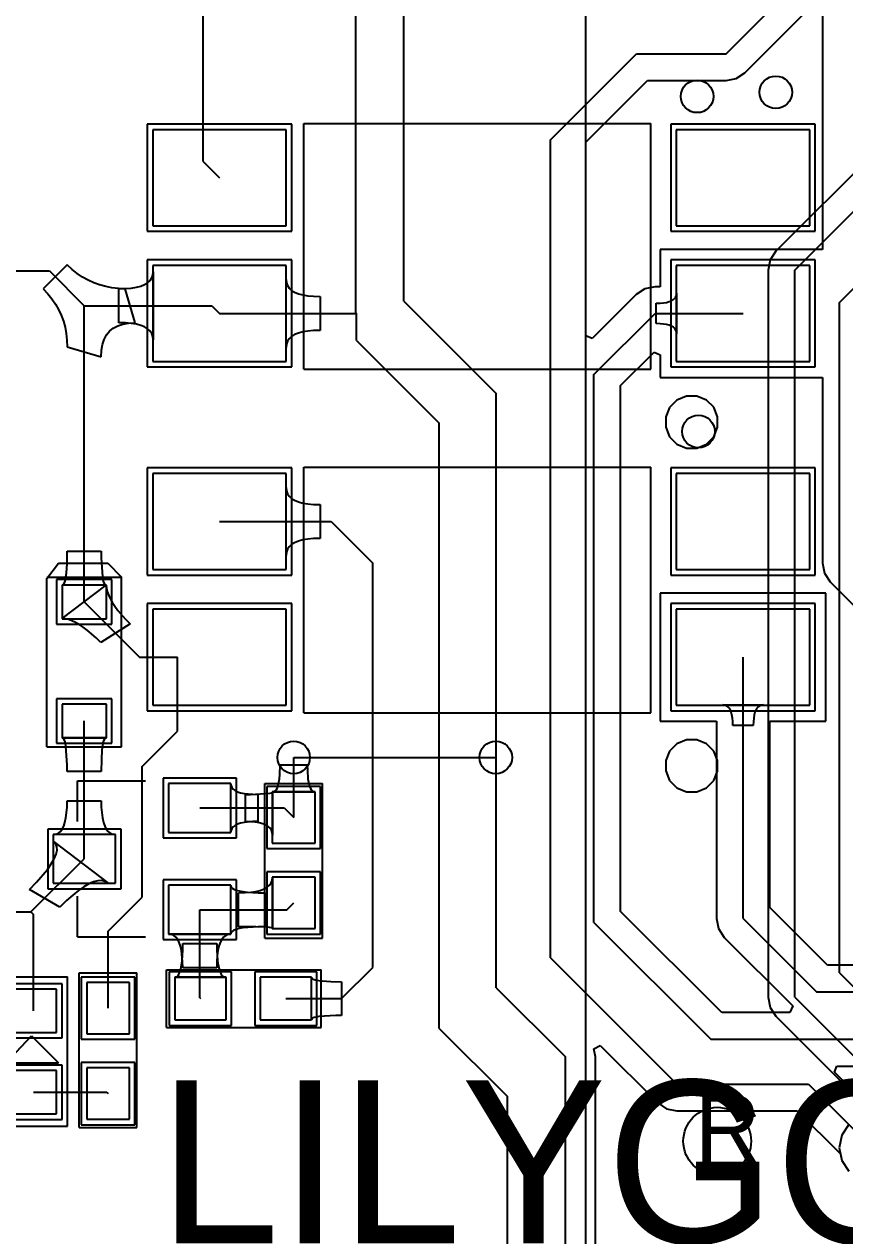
# Model space of a CAD drawing. Header units: millimetres. Extents: x 36 to 139, y 37 to 145.
# Drawn here: x 93.04 to 108.4, y 86.07 to 108.76 of the extents above; entities that cross this region are included whole.
import ezdxf

# ---------------------------------------------------------------- set-up
doc = ezdxf.new("R2010")
doc.units = ezdxf.units.MM
for name, color, linetype in [('BottomLayer', 5, 'Continuous'), ('MultiLayer', 9, 'Continuous'), ('TopLayer', 1, 'Continuous'), ('TopOverlay', 2, 'Continuous'), ('TopPaste', 8, 'Continuous'), ('TopSolder', 216, 'Continuous')]:
    doc.layers.add(name, color=color, linetype=linetype)

# ---------------------------------------------------------------- blocks, each defined once
blk = doc.blocks.new('R0603_36')
at = {"layer": 'TopLayer'}
for p, q in [((-1.28, 0.4), (-1.28, -0.4)), ((-0.32, 0.4), (-1.28, 0.4)), ((-0.32, -0.4), (-0.32, 0.4)), ((0.32, 0.4), (0.32, -0.4)), ((1.28, 0.4), (0.32, 0.4)), ((1.28, -0.4), (1.28, 0.4)), ((-1.28, -0.4), (-0.32, -0.4)), ((0.32, -0.4), (1.28, -0.4))]:
    blk.add_line(p, q, dxfattribs=at)
at = {"layer": 'TopOverlay'}
for p, q in [((-1.435, 0.54), (1.46, 0.54)), ((-1.435, -0.54), (-1.435, 0.54)), ((1.46, -0.54), (1.46, 0.54)), ((-1.435, -0.54), (1.46, -0.54))]:
    blk.add_line(p, q, dxfattribs=at)
at = {"layer": 'TopPaste'}
for p, q in [((-1.28, 0.4), (-1.28, -0.4)), ((-0.32, 0.4), (-1.28, 0.4)), ((-0.32, -0.4), (-0.32, 0.4)), ((0.32, 0.4), (0.32, -0.4)), ((1.28, 0.4), (0.32, 0.4)), ((1.28, -0.4), (1.28, 0.4)), ((-1.28, -0.4), (-0.32, -0.4)), ((0.32, -0.4), (1.28, -0.4))]:
    blk.add_line(p, q, dxfattribs=at)
at = {"layer": 'TopSolder'}
for p, q in [((-1.382, 0.502), (-1.382, -0.502)), ((-0.218, 0.502), (-1.382, 0.502)), ((-0.218, -0.502), (-0.218, 0.502)), ((0.218, 0.502), (0.218, -0.502)), ((1.382, 0.502), (0.218, 0.502)), ((1.382, -0.502), (1.382, 0.502)), ((-1.382, -0.502), (-0.218, -0.502)), ((0.218, -0.502), (1.382, -0.502))]:
    blk.add_line(p, q, dxfattribs=at)
blk = doc.blocks.new('SOP_4_L6_5_W4_6_P2_54_LS10_2_BL_41')
at = {"layer": 'TopLayer'}
for p, q in [((-2.17, 6.15), (-2.17, 3.65)), ((-0.37, 6.15), (-2.17, 6.15)), ((-0.37, 3.65), (-0.37, 6.15)), ((0.37, 6.15), (0.37, 3.65)), ((2.17, 6.15), (0.37, 6.15)), ((2.17, 3.65), (2.17, 6.15)), ((-2.17, 3.65), (-0.37, 3.65)), ((0.37, 3.65), (2.17, 3.65)), ((-2.17, -3.65), (-2.17, -6.15)), ((-0.37, -3.65), (-2.17, -3.65)), ((-0.37, -6.15), (-0.37, -3.65)), ((0.37, -3.65), (0.37, -6.15)), ((2.17, -3.65), (0.37, -3.65)), ((2.17, -6.15), (2.17, -3.65)), ((-2.17, -6.15), (-0.37, -6.15)), ((0.37, -6.15), (2.17, -6.15))]:
    blk.add_line(p, q, dxfattribs=at)
at = {"layer": 'TopOverlay'}
for p, q in [((-2.314, 3.325), (2.286, 3.325)), ((-2.314, 3.325), (-2.314, -3.175)), ((2.286, 3.325), (2.286, -3.175)), ((-2.314, -3.175), (2.286, -3.175)), ((-3.578, -3.525), (-3.715, -3.661)), ((-3.4, -3.451), (-3.578, -3.525)), ((-3.207, -3.451), (-3.4, -3.451)), ((-3.028, -3.525), (-3.207, -3.451)), ((-2.891, -3.661), (-3.028, -3.525)), ((-3.789, -3.84), (-3.79, -4.033)), ((-3.715, -3.661), (-3.789, -3.84)), ((-2.817, -3.84), (-2.891, -3.661)), ((-2.817, -4.033), (-2.817, -3.84)), ((-3.79, -4.033), (-3.716, -4.212)), ((-2.891, -4.212), (-2.817, -4.033)), ((-3.716, -4.212), (-3.58, -4.349)), ((-3.027, -4.349), (-2.891, -4.212)), ((-3.58, -4.349), (-3.401, -4.423)), ((-3.401, -4.423), (-3.305, -4.423)), ((-3.305, -4.423), (-3.305, -4.423)), ((-3.305, -4.423), (-3.302, -4.423)), ((-3.302, -4.423), (-3.302, -4.423)), ((-3.302, -4.423), (-3.205, -4.423)), ((-3.205, -4.423), (-3.027, -4.349))]:
    blk.add_line(p, q, dxfattribs=at)
at = {"layer": 'TopPaste'}
for p, q in [((-2.17, 6.15), (-2.17, 3.65)), ((-0.37, 6.15), (-2.17, 6.15)), ((-0.37, 3.65), (-0.37, 6.15)), ((0.37, 6.15), (0.37, 3.65)), ((2.17, 6.15), (0.37, 6.15)), ((2.17, 3.65), (2.17, 6.15)), ((-2.17, 3.65), (-0.37, 3.65)), ((0.37, 3.65), (2.17, 3.65)), ((-2.17, -3.65), (-2.17, -6.15)), ((-0.37, -3.65), (-2.17, -3.65)), ((-0.37, -6.15), (-0.37, -3.65)), ((0.37, -3.65), (0.37, -6.15)), ((2.17, -3.65), (0.37, -3.65)), ((2.17, -6.15), (2.17, -3.65)), ((-2.17, -6.15), (-0.37, -6.15)), ((0.37, -6.15), (2.17, -6.15))]:
    blk.add_line(p, q, dxfattribs=at)
at = {"layer": 'TopSolder'}
for p, q in [((-2.272, 6.252), (-2.272, 3.548)), ((-0.268, 6.252), (-2.272, 6.252)), ((-0.268, 3.548), (-0.268, 6.252)), ((0.268, 6.252), (0.268, 3.548)), ((2.272, 6.252), (0.268, 6.252)), ((2.272, 3.548), (2.272, 6.252)), ((-2.272, 3.548), (-0.268, 3.548)), ((0.268, 3.548), (2.272, 3.548)), ((-2.272, -3.548), (-2.272, -6.251)), ((-0.268, -3.548), (-2.272, -3.548)), ((-0.268, -6.251), (-0.268, -3.548)), ((0.268, -3.548), (0.268, -6.251)), ((2.272, -3.548), (0.268, -3.548)), ((2.272, -6.251), (2.272, -3.548)), ((-2.272, -6.251), (-0.268, -6.251)), ((0.268, -6.251), (2.272, -6.251))]:
    blk.add_line(p, q, dxfattribs=at)
blk = doc.blocks.new('SOP_4_L6_5_W4_6_P2_54_LS10_2_BL_42')
at = {"layer": 'TopLayer'}
for p, q in [((-2.17, 6.15), (-2.17, 3.65)), ((-0.37, 6.15), (-2.17, 6.15)), ((-0.37, 3.65), (-0.37, 6.15)), ((0.37, 6.15), (0.37, 3.65)), ((2.17, 6.15), (0.37, 6.15)), ((2.17, 3.65), (2.17, 6.15)), ((-2.17, 3.65), (-0.37, 3.65)), ((0.37, 3.65), (2.17, 3.65)), ((-2.17, -3.65), (-2.17, -6.15)), ((-0.37, -3.65), (-2.17, -3.65)), ((-0.37, -6.15), (-0.37, -3.65)), ((0.37, -3.65), (0.37, -6.15)), ((2.17, -3.65), (0.37, -3.65)), ((2.17, -6.15), (2.17, -3.65)), ((-2.17, -6.15), (-0.37, -6.15)), ((0.37, -6.15), (2.17, -6.15))]:
    blk.add_line(p, q, dxfattribs=at)
at = {"layer": 'TopOverlay'}
for p, q in [((-2.314, 3.325), (2.286, 3.325)), ((-2.314, 3.325), (-2.314, -3.175)), ((2.286, 3.325), (2.286, -3.175)), ((-2.314, -3.175), (2.286, -3.175)), ((-3.578, -3.525), (-3.715, -3.661)), ((-3.4, -3.451), (-3.578, -3.525)), ((-3.207, -3.451), (-3.4, -3.451)), ((-3.028, -3.525), (-3.207, -3.451)), ((-2.891, -3.661), (-3.028, -3.525)), ((-3.789, -3.84), (-3.79, -4.033)), ((-3.715, -3.661), (-3.789, -3.84)), ((-2.817, -3.84), (-2.891, -3.661)), ((-2.817, -4.033), (-2.817, -3.84)), ((-3.79, -4.033), (-3.716, -4.212)), ((-2.891, -4.212), (-2.817, -4.033)), ((-3.716, -4.212), (-3.58, -4.349)), ((-3.027, -4.349), (-2.891, -4.212)), ((-3.58, -4.349), (-3.401, -4.423)), ((-3.401, -4.423), (-3.305, -4.423)), ((-3.305, -4.423), (-3.305, -4.423)), ((-3.305, -4.423), (-3.302, -4.423)), ((-3.302, -4.423), (-3.302, -4.423)), ((-3.302, -4.423), (-3.205, -4.423)), ((-3.205, -4.423), (-3.027, -4.349))]:
    blk.add_line(p, q, dxfattribs=at)
at = {"layer": 'TopPaste'}
for p, q in [((-2.17, 6.15), (-2.17, 3.65)), ((-0.37, 6.15), (-2.17, 6.15)), ((-0.37, 3.65), (-0.37, 6.15)), ((0.37, 6.15), (0.37, 3.65)), ((2.17, 6.15), (0.37, 6.15)), ((2.17, 3.65), (2.17, 6.15)), ((-2.17, 3.65), (-0.37, 3.65)), ((0.37, 3.65), (2.17, 3.65)), ((-2.17, -3.65), (-2.17, -6.15)), ((-0.37, -3.65), (-2.17, -3.65)), ((-0.37, -6.15), (-0.37, -3.65)), ((0.37, -3.65), (0.37, -6.15)), ((2.17, -3.65), (0.37, -3.65)), ((2.17, -6.15), (2.17, -3.65)), ((-2.17, -6.15), (-0.37, -6.15)), ((0.37, -6.15), (2.17, -6.15))]:
    blk.add_line(p, q, dxfattribs=at)
at = {"layer": 'TopSolder'}
for p, q in [((-2.272, 6.252), (-2.272, 3.548)), ((-0.268, 6.252), (-2.272, 6.252)), ((-0.268, 3.548), (-0.268, 6.252)), ((0.268, 6.252), (0.268, 3.548)), ((2.272, 6.252), (0.268, 6.252)), ((2.272, 3.548), (2.272, 6.252)), ((-2.272, 3.548), (-0.268, 3.548)), ((0.268, 3.548), (2.272, 3.548)), ((-2.272, -3.548), (-2.272, -6.251)), ((-0.268, -3.548), (-2.272, -3.548)), ((-0.268, -6.251), (-0.268, -3.548)), ((0.268, -3.548), (0.268, -6.251)), ((2.272, -3.548), (0.268, -3.548)), ((2.272, -6.251), (2.272, -3.548)), ((-2.272, -6.251), (-0.268, -6.251)), ((0.268, -6.251), (2.272, -6.251))]:
    blk.add_line(p, q, dxfattribs=at)
blk = doc.blocks.new('SOD323_50')
at = {"layer": 'TopLayer'}
for p, q in [((-0.812, 0.406), (-1.442, 0.406)), ((-1.442, 0.406), (-1.442, -0.424)), ((-0.812, -0.424), (-0.812, 0.406)), ((1.418, 0.406), (0.788, 0.406)), ((0.788, 0.406), (0.788, -0.424)), ((1.418, -0.424), (1.418, 0.406)), ((-1.442, -0.424), (-0.812, -0.424)), ((0.788, -0.424), (1.418, -0.424))]:
    blk.add_line(p, q, dxfattribs=at)
at = {"layer": 'TopOverlay'}
for p, q in [((-1.612, 0.691), (1.538, 0.691)), ((-1.612, 0.691), (-1.612, -0.709)), ((1.538, 0.691), (1.828, 0.471)), ((1.568, 0.693), (1.568, -0.699)), ((1.828, 0.471), (1.828, -0.449)), ((1.828, -0.449), (1.568, -0.709)), ((-1.612, -0.709), (1.568, -0.709))]:
    blk.add_line(p, q, dxfattribs=at)
at = {"layer": 'TopPaste'}
for p, q in [((-0.812, 0.406), (-1.442, 0.406)), ((-1.442, 0.406), (-1.442, -0.424)), ((-0.812, -0.424), (-0.812, 0.406)), ((1.418, 0.406), (0.788, 0.406)), ((0.788, 0.406), (0.788, -0.424)), ((1.418, -0.424), (1.418, 0.406)), ((-1.442, -0.424), (-0.812, -0.424)), ((0.788, -0.424), (1.418, -0.424))]:
    blk.add_line(p, q, dxfattribs=at)
at = {"layer": 'TopSolder'}
for p, q in [((-0.71, 0.508), (-1.544, 0.508)), ((-1.544, 0.508), (-1.544, -0.525)), ((-0.71, -0.525), (-0.71, 0.508)), ((1.52, 0.508), (0.686, 0.508)), ((0.686, 0.508), (0.686, -0.525)), ((1.52, -0.525), (1.52, 0.508)), ((-1.544, -0.525), (-0.71, -0.525)), ((0.686, -0.525), (1.52, -0.525))]:
    blk.add_line(p, q, dxfattribs=at)
blk = doc.blocks.new('SOT_23_51')
at = {"layer": 'TopLayer'}
for p, q in [((0.457, 1.664), (-0.457, 1.664)), ((-0.457, 1.664), (-0.457, 0.495)), ((0.457, 0.495), (0.457, 1.664)), ((-0.457, 0.495), (0.457, 0.495)), ((-0.495, -0.495), (-1.41, -0.495)), ((-1.41, -0.495), (-1.41, -1.664)), ((-0.495, -1.664), (-0.495, -0.495)), ((1.41, -0.495), (0.495, -0.495)), ((0.495, -0.495), (0.495, -1.664)), ((1.41, -1.664), (1.41, -0.495)), ((-1.41, -1.664), (-0.495, -1.664)), ((0.495, -1.664), (1.41, -1.664))]:
    blk.add_line(p, q, dxfattribs=at)
at = {"layer": 'TopOverlay'}
for p, q in [((-1.46, 1.206), (-0.699, 1.206)), ((-1.46, 1.206), (-1.46, -0.064)), ((0.699, 1.206), (1.46, 1.206)), ((1.46, 1.206), (1.46, -0.064))]:
    blk.add_line(p, q, dxfattribs=at)
at = {"layer": 'TopPaste'}
for p, q in [((0.457, 1.664), (-0.457, 1.664)), ((-0.457, 1.664), (-0.457, 0.495)), ((0.457, 0.495), (0.457, 1.664)), ((-0.457, 0.495), (0.457, 0.495)), ((-0.495, -0.495), (-1.41, -0.495)), ((-1.41, -0.495), (-1.41, -1.664)), ((-0.495, -1.664), (-0.495, -0.495)), ((1.41, -0.495), (0.495, -0.495)), ((0.495, -0.495), (0.495, -1.664)), ((1.41, -1.664), (1.41, -0.495)), ((-1.41, -1.664), (-0.495, -1.664)), ((0.495, -1.664), (1.41, -1.664))]:
    blk.add_line(p, q, dxfattribs=at)
at = {"layer": 'TopSolder'}
for p, q in [((0.559, 1.765), (-0.559, 1.765)), ((-0.559, 1.765), (-0.559, 0.394)), ((0.559, 0.394), (0.559, 1.765)), ((-0.559, 0.394), (0.559, 0.394)), ((-0.394, -0.394), (-1.511, -0.394)), ((-1.511, -0.394), (-1.511, -1.765)), ((-0.394, -1.765), (-0.394, -0.394)), ((1.511, -0.394), (0.394, -0.394)), ((0.394, -0.394), (0.394, -1.765)), ((1.511, -1.765), (1.511, -0.394)), ((-1.511, -1.765), (-0.394, -1.765)), ((0.394, -1.765), (1.511, -1.765))]:
    blk.add_line(p, q, dxfattribs=at)
blk = doc.blocks.new('R0603_55')
at = {"layer": 'TopLayer'}
for p, q in [((-1.28, 0.4), (-1.28, -0.4)), ((-0.32, 0.4), (-1.28, 0.4)), ((-0.32, -0.4), (-0.32, 0.4)), ((0.32, 0.4), (0.32, -0.4)), ((1.28, 0.4), (0.32, 0.4)), ((1.28, -0.4), (1.28, 0.4)), ((-1.28, -0.4), (-0.32, -0.4)), ((0.32, -0.4), (1.28, -0.4))]:
    blk.add_line(p, q, dxfattribs=at)
at = {"layer": 'TopOverlay'}
for p, q in [((1.46, 0.54), (-1.435, 0.54)), ((-1.435, -0.54), (-1.435, 0.54)), ((1.46, -0.54), (1.46, 0.54)), ((1.46, -0.54), (-1.435, -0.54))]:
    blk.add_line(p, q, dxfattribs=at)
at = {"layer": 'TopPaste'}
for p, q in [((-1.28, 0.4), (-1.28, -0.4)), ((-0.32, 0.4), (-1.28, 0.4)), ((-0.32, -0.4), (-0.32, 0.4)), ((0.32, 0.4), (0.32, -0.4)), ((1.28, 0.4), (0.32, 0.4)), ((1.28, -0.4), (1.28, 0.4)), ((-1.28, -0.4), (-0.32, -0.4)), ((0.32, -0.4), (1.28, -0.4))]:
    blk.add_line(p, q, dxfattribs=at)
at = {"layer": 'TopSolder'}
for p, q in [((-1.382, 0.502), (-1.382, -0.502)), ((-0.218, 0.502), (-1.382, 0.502)), ((-0.218, -0.502), (-0.218, 0.502)), ((0.218, 0.502), (0.218, -0.502)), ((1.382, 0.502), (0.218, 0.502)), ((1.382, -0.502), (1.382, 0.502)), ((-1.382, -0.502), (-0.218, -0.502)), ((0.218, -0.502), (1.382, -0.502))]:
    blk.add_line(p, q, dxfattribs=at)
blk = doc.blocks.new('LED0603_69')
at = {"layer": 'TopLayer'}
for p, q in [((-0.3556, 0.4318), (-1.1684, 0.4318)), ((-1.1684, 0.4318), (-1.1684, -0.4318)), ((-0.3556, -0.4318), (-0.3556, 0.4318)), ((1.1684, 0.4318), (0.3556, 0.4318)), ((0.3556, 0.4318), (0.3556, -0.4318)), ((1.1684, -0.4318), (1.1684, 0.4318)), ((-1.1684, -0.4318), (-0.3556, -0.4318)), ((0.3556, -0.4318), (1.1684, -0.4318))]:
    blk.add_line(p, q, dxfattribs=at)
at = {"layer": 'TopOverlay'}
for p, q in [((-1.397, 0.6604), (1.397, 0.6604)), ((-1.397, 0.6604), (-1.397, -0.635)), ((-0.21209, 0.51308), (-0.21209, -0.46482)), ((-0.209804, 0.513334), (0.291465, 0.038735)), ((1.397, 0.6604), (1.397, -0.635)), ((0.291465, 0.038735), (-0.21209, -0.46482)), ((-1.397, -0.635), (1.397, -0.635))]:
    blk.add_line(p, q, dxfattribs=at)
at = {"layer": 'TopPaste'}
for p, q in [((-0.3556, 0.4318), (-1.1684, 0.4318)), ((-1.1684, 0.4318), (-1.1684, -0.4318)), ((-0.3556, -0.4318), (-0.3556, 0.4318)), ((1.1684, 0.4318), (0.3556, 0.4318)), ((0.3556, 0.4318), (0.3556, -0.4318)), ((1.1684, -0.4318), (1.1684, 0.4318)), ((-1.1684, -0.4318), (-0.3556, -0.4318)), ((0.3556, -0.4318), (1.1684, -0.4318))]:
    blk.add_line(p, q, dxfattribs=at)
at = {"layer": 'TopSolder'}
for p, q in [((-0.254, 0.5334), (-1.27, 0.5334)), ((-1.27, 0.5334), (-1.27, -0.5334)), ((-0.254, -0.5334), (-0.254, 0.5334)), ((1.27, 0.5334), (0.254, 0.5334)), ((0.254, 0.5334), (0.254, -0.5334)), ((1.27, -0.5334), (1.27, 0.5334)), ((-1.27, -0.5334), (-0.254, -0.5334)), ((0.254, -0.5334), (1.27, -0.5334))]:
    blk.add_line(p, q, dxfattribs=at)
blk = doc.blocks.new('R0603_74')
at = {"layer": 'TopLayer'}
for p, q in [((-1.28, 0.4), (-1.28, -0.4)), ((-0.32, 0.4), (-1.28, 0.4)), ((-0.32, -0.4), (-0.32, 0.4)), ((0.32, 0.4), (0.32, -0.4)), ((1.28, 0.4), (0.32, 0.4)), ((1.28, -0.4), (1.28, 0.4)), ((-1.28, -0.4), (-0.32, -0.4)), ((0.32, -0.4), (1.28, -0.4))]:
    blk.add_line(p, q, dxfattribs=at)
at = {"layer": 'TopOverlay'}
for p, q in [((-1.435, 0.54), (1.46, 0.54)), ((-1.435, 0.54), (-1.435, -0.54)), ((1.46, 0.54), (1.46, -0.54)), ((-1.435, -0.54), (1.46, -0.54))]:
    blk.add_line(p, q, dxfattribs=at)
at = {"layer": 'TopPaste'}
for p, q in [((-1.28, 0.4), (-1.28, -0.4)), ((-0.32, 0.4), (-1.28, 0.4)), ((-0.32, -0.4), (-0.32, 0.4)), ((0.32, 0.4), (0.32, -0.4)), ((1.28, 0.4), (0.32, 0.4)), ((1.28, -0.4), (1.28, 0.4)), ((-1.28, -0.4), (-0.32, -0.4)), ((0.32, -0.4), (1.28, -0.4))]:
    blk.add_line(p, q, dxfattribs=at)
at = {"layer": 'TopSolder'}
for p, q in [((-1.382, 0.502), (-1.382, -0.502)), ((-0.218, 0.502), (-1.382, 0.502)), ((-0.218, -0.502), (-0.218, 0.502)), ((0.218, 0.502), (0.218, -0.502)), ((1.382, 0.502), (0.218, 0.502)), ((1.382, -0.502), (1.382, 0.502)), ((-1.382, -0.502), (-0.218, -0.502)), ((0.218, -0.502), (1.382, -0.502))]:
    blk.add_line(p, q, dxfattribs=at)

msp = doc.modelspace()

# ---------------------------------------------------------------- linework, layer by layer
at = {"layer": 'BottomLayer'}
for p, q in [((103.556, 72.805), (103.556, 109.016)), ((111.102, 108.495), (107.114, 104.507)), ((107.467, 104.154), (111.455, 108.142)), ((108.306, 103.544), (112.039, 107.278)), ((107.005, 104.345), (106.967, 104.154)), ((107.114, 104.507), (107.005, 104.345)), ((106.967, 104.154), (106.967, 90.539)), ((107.467, 90.539), (107.467, 104.154)), ((108.306, 90.997), (108.306, 103.544)), ((98.088, 95.029), (101.871, 95.029)), ((108.306, 90.997), (110.49, 88.812)), ((106.967, 90.539), (107.005, 90.348)), ((107.467, 90.539), (109.982, 88.025)), ((107.005, 90.348), (107.114, 90.186)), ((107.114, 90.186), (108.847, 88.453)), ((108.479, 88.156), (108.345, 87.956)), ((108.345, 87.956), (108.299, 87.72)), ((108.299, 87.72), (108.345, 87.484)), ((108.345, 87.484), (108.479, 87.284))]:
    msp.add_line(p, q, dxfattribs=at)
for centre in [(107.112, 107.481), (105.639, 107.405), (105.664, 101.131), (98.088, 95.029), (101.871, 95.029)]:
    msp.add_circle(centre, 0.305, dxfattribs=at)
at = {"layer": 'MultiLayer'}
for centre in [(107.112, 107.481), (105.639, 107.405), (105.664, 101.131), (98.088, 95.029), (101.871, 95.029)]:
    msp.add_circle(centre, 0.305, dxfattribs=at)
at = {"layer": 'TopLayer'}
for p, q in [((99.249, 103.355), (99.249, 121.694)), ((100.152, 103.57), (100.152, 117.908)), ((96.393, 106.188), (96.393, 113.603)), ((106.18, 108.2), (107.747, 109.767)), ((106.534, 107.847), (107.866, 109.179)), ((107.983, 109.13), (107.983, 104.541)), ((102.895, 106.592), (104.503, 108.2)), ((104.503, 108.2), (106.18, 108.2)), ((106.18, 107.7), (106.371, 107.738)), ((106.371, 107.738), (106.534, 107.847)), ((103.556, 106.545), (104.711, 107.7)), ((104.711, 107.7), (106.18, 107.7)), ((102.895, 91.276), (102.895, 106.592)), ((103.556, 102.919), (103.556, 106.545)), ((96.393, 106.188), (96.7, 105.881)), ((107.983, 104.541), (104.95, 104.541)), ((104.95, 104.541), (104.95, 103.841)), ((86.749, 104.136), (93.515, 104.136)), ((93.849, 104.251), (93.4, 103.802)), ((93.515, 104.136), (94.166, 103.485)), ((93.941, 104.166), (93.849, 104.251)), ((94.036, 104.09), (93.941, 104.166)), ((95.45, 104.06), (95.456, 104.12)), ((95.456, 104.12), (95.456, 102.85)), ((94.135, 104.022), (94.036, 104.09)), ((94.238, 103.964), (94.135, 104.022)), ((94.344, 103.915), (94.238, 103.964)), ((94.455, 103.874), (94.344, 103.915)), ((95.226, 103.853), (95.297, 103.882)), ((95.297, 103.882), (95.354, 103.917)), ((95.354, 103.917), (95.399, 103.958)), ((95.399, 103.958), (95.431, 104.006)), ((95.431, 104.006), (95.45, 104.06)), ((97.947, 102.706), (97.947, 103.976)), ((97.947, 103.976), (97.953, 103.916)), ((97.953, 103.916), (97.972, 103.862)), ((93.4, 103.802), (93.485, 103.711)), ((93.485, 103.711), (93.561, 103.615)), ((94.569, 103.843), (94.455, 103.874)), ((94.686, 103.82), (94.569, 103.843)), ((94.808, 103.807), (94.686, 103.82)), ((94.933, 103.802), (94.808, 103.807)), ((94.818, 103.802), (94.939, 103.806)), ((94.818, 103.167), (94.818, 103.802)), ((95.119, 103.167), (94.933, 103.802)), ((94.939, 103.806), (95.048, 103.815)), ((95.048, 103.815), (95.143, 103.831)), ((95.143, 103.831), (95.226, 103.853)), ((97.972, 103.862), (98.004, 103.814)), ((98.004, 103.814), (98.049, 103.773)), ((98.049, 103.773), (98.106, 103.738)), ((98.106, 103.738), (98.176, 103.709)), ((98.176, 103.709), (98.258, 103.687)), ((98.258, 103.687), (98.353, 103.671)), ((98.353, 103.671), (98.461, 103.662)), ((98.461, 103.662), (98.582, 103.659)), ((98.582, 103.659), (98.582, 103.024)), ((104.498, 103.695), (103.673, 102.87)), ((104.66, 103.803), (104.498, 103.695)), ((104.851, 103.841), (104.66, 103.803)), ((104.95, 103.841), (104.851, 103.841)), ((105.221, 103.625), (105.241, 103.653)), ((105.241, 103.653), (105.252, 103.686)), ((105.252, 103.686), (105.256, 103.722)), ((105.256, 103.722), (105.256, 102.96)), ((93.561, 103.615), (93.629, 103.516)), ((93.629, 103.516), (93.687, 103.413)), ((94.166, 97.942), (94.166, 103.485)), ((94.166, 103.485), (96.556, 103.485)), ((96.556, 103.485), (96.7, 103.341)), ((100.152, 103.57), (101.879, 101.842)), ((104.872, 103.531), (104.945, 103.533)), ((104.872, 103.15), (104.872, 103.531)), ((104.945, 103.533), (105.01, 103.539)), ((105.01, 103.539), (105.068, 103.549)), ((105.068, 103.549), (105.118, 103.562)), ((105.118, 103.562), (105.16, 103.579)), ((105.16, 103.579), (105.195, 103.6)), ((105.195, 103.6), (105.221, 103.625)), ((93.687, 103.413), (93.737, 103.307)), ((93.737, 103.307), (93.777, 103.197)), ((96.7, 103.341), (99.263, 103.341)), ((99.249, 103.355), (99.263, 103.341)), ((99.263, 102.833), (99.263, 103.341)), ((103.708, 102.198), (104.851, 103.341)), ((104.851, 103.341), (106.5, 103.341)), ((93.777, 103.197), (93.808, 103.083)), ((93.808, 103.083), (93.831, 102.965)), ((94.585, 102.939), (94.643, 103.009)), ((94.643, 103.009), (94.712, 103.066)), ((94.712, 103.066), (94.795, 103.11)), ((94.795, 103.11), (94.89, 103.142)), ((94.939, 103.164), (94.818, 103.167)), ((94.89, 103.142), (94.998, 103.161)), ((95.048, 103.155), (94.939, 103.164)), ((94.998, 103.161), (95.119, 103.167)), ((95.143, 103.139), (95.048, 103.155)), ((95.226, 103.117), (95.143, 103.139)), ((95.297, 103.088), (95.226, 103.117)), ((95.354, 103.053), (95.297, 103.088)), ((95.399, 103.012), (95.354, 103.053)), ((95.431, 102.964), (95.399, 103.012)), ((98.258, 102.995), (98.176, 102.973)), ((98.353, 103.011), (98.258, 102.995)), ((98.461, 103.02), (98.353, 103.011)), ((98.582, 103.024), (98.461, 103.02)), ((104.945, 103.149), (104.872, 103.15)), ((105.01, 103.143), (104.945, 103.149)), ((105.068, 103.133), (105.01, 103.143)), ((105.118, 103.12), (105.068, 103.133)), ((105.16, 103.103), (105.118, 103.12)), ((105.195, 103.082), (105.16, 103.103)), ((105.221, 103.057), (105.195, 103.082)), ((105.241, 103.029), (105.221, 103.057)), ((105.252, 102.996), (105.241, 103.029)), ((105.256, 102.96), (105.252, 102.996)), ((93.831, 102.965), (93.844, 102.843)), ((93.844, 102.843), (93.849, 102.718)), ((94.49, 102.653), (94.509, 102.761)), ((94.509, 102.761), (94.541, 102.856)), ((94.541, 102.856), (94.585, 102.939)), ((95.45, 102.91), (95.431, 102.964)), ((95.456, 102.85), (95.45, 102.91)), ((97.953, 102.766), (97.947, 102.706)), ((97.972, 102.82), (97.953, 102.766)), ((98.004, 102.868), (97.972, 102.82)), ((98.049, 102.909), (98.004, 102.868)), ((98.106, 102.944), (98.049, 102.909)), ((98.176, 102.973), (98.106, 102.944)), ((99.263, 102.833), (100.813, 101.284)), ((103.673, 102.87), (103.556, 102.919)), ((93.849, 102.718), (94.484, 102.532)), ((94.484, 102.532), (94.49, 102.653)), ((104.208, 101.991), (104.833, 102.615)), ((104.833, 102.615), (104.95, 102.566)), ((104.95, 102.566), (104.95, 102.141)), ((103.708, 91.936), (103.708, 102.198)), ((104.95, 102.141), (107.983, 102.141)), ((107.983, 102.141), (107.983, 98.667)), ((101.879, 90.717), (101.879, 101.842)), ((104.208, 92.144), (104.208, 101.991)), ((100.813, 89.955), (100.813, 101.284)), ((97.947, 98.811), (97.947, 100.081)), ((97.947, 100.081), (97.953, 100.021)), ((97.953, 100.021), (97.972, 99.967)), ((97.972, 99.967), (98.004, 99.919)), ((98.004, 99.919), (98.049, 99.878)), ((98.049, 99.878), (98.106, 99.843)), ((98.106, 99.843), (98.176, 99.815)), ((98.176, 99.815), (98.258, 99.792)), ((98.258, 99.792), (98.353, 99.777)), ((98.353, 99.777), (98.461, 99.767)), ((98.461, 99.767), (98.582, 99.764)), ((98.582, 99.764), (98.582, 99.129)), ((96.7, 99.446), (98.789, 99.446)), ((98.789, 99.446), (99.568, 98.667)), ((98.461, 99.126), (98.353, 99.116)), ((98.582, 99.129), (98.461, 99.126)), ((97.972, 98.926), (97.953, 98.872)), ((98.004, 98.973), (97.972, 98.926)), ((98.049, 99.015), (98.004, 98.973)), ((98.106, 99.049), (98.049, 99.015)), ((98.176, 99.078), (98.106, 99.049)), ((98.258, 99.1), (98.176, 99.078)), ((98.353, 99.116), (98.258, 99.1)), ((93.845, 98.66), (93.849, 98.889)), ((93.849, 98.889), (94.484, 98.889)), ((94.484, 98.889), (94.485, 98.768)), ((94.485, 98.768), (94.507, 98.412)), ((97.953, 98.872), (97.947, 98.811)), ((99.568, 91.098), (99.568, 98.667)), ((107.983, 98.667), (108.021, 98.476)), ((93.825, 98.412), (93.834, 98.482)), ((93.834, 98.482), (93.845, 98.66)), ((108.021, 98.476), (108.13, 98.314)), ((93.754, 98.254), (93.772, 98.26)), ((94.578, 98.254), (93.754, 98.254)), ((93.754, 97.63), (94.578, 98.254)), ((93.772, 98.26), (93.788, 98.279)), ((93.788, 98.279), (93.803, 98.311)), ((93.803, 98.311), (93.815, 98.355)), ((93.815, 98.355), (93.825, 98.412)), ((94.507, 98.412), (94.518, 98.355)), ((94.518, 98.355), (94.53, 98.311)), ((94.53, 98.311), (94.544, 98.279)), ((94.544, 98.279), (94.56, 98.26)), ((94.56, 98.26), (94.578, 98.254)), ((94.578, 98.254), (94.583, 98.197)), ((108.13, 98.314), (110.162, 96.282)), ((94.583, 98.197), (94.596, 98.137)), ((94.596, 98.137), (94.619, 98.073)), ((94.619, 98.073), (94.65, 98.006)), ((94.65, 98.006), (94.691, 97.935)), ((108.05, 98.106), (104.95, 98.106)), ((104.95, 98.106), (104.95, 95.706)), ((108.05, 95.706), (108.05, 98.106)), ((94.166, 97.942), (95.202, 96.906)), ((94.691, 97.935), (94.74, 97.861)), ((94.74, 97.861), (94.798, 97.783)), ((94.798, 97.783), (94.942, 97.618)), ((93.811, 97.625), (93.754, 97.63)), ((93.871, 97.612), (93.811, 97.625)), ((93.935, 97.589), (93.871, 97.612)), ((94.002, 97.558), (93.935, 97.589)), ((94.073, 97.517), (94.002, 97.558)), ((95.027, 97.53), (94.478, 97.181)), ((94.942, 97.618), (95.027, 97.53)), ((94.147, 97.468), (94.073, 97.517)), ((94.225, 97.41), (94.147, 97.468)), ((94.39, 97.266), (94.225, 97.41)), ((94.478, 97.181), (94.39, 97.266)), ((95.202, 96.906), (95.91, 96.906)), ((95.91, 95.518), (95.91, 96.906)), ((106.5, 92.015), (106.5, 96.906)), ((106.155, 96.009), (106.119, 96.012)), ((106.119, 96.012), (106.881, 96.012)), ((106.187, 95.997), (106.155, 96.009)), ((106.216, 95.978), (106.187, 95.997)), ((106.241, 95.951), (106.216, 95.978)), ((106.262, 95.916), (106.241, 95.951)), ((106.759, 95.951), (106.738, 95.916)), ((106.784, 95.978), (106.759, 95.951)), ((106.812, 95.997), (106.784, 95.978)), ((106.845, 96.009), (106.812, 95.997)), ((106.881, 96.012), (106.845, 96.009)), ((106.279, 95.874), (106.262, 95.916)), ((106.292, 95.824), (106.279, 95.874)), ((106.302, 95.767), (106.292, 95.824)), ((106.307, 95.701), (106.302, 95.767)), ((106.698, 95.767), (106.692, 95.701)), ((106.708, 95.824), (106.698, 95.767)), ((106.721, 95.874), (106.708, 95.824)), ((106.738, 95.916), (106.721, 95.874)), ((94.166, 93.134), (94.166, 95.712)), ((95.25, 94.857), (95.91, 95.518)), ((104.95, 95.706), (106, 95.706)), ((106, 95.706), (106, 92.015)), ((106.309, 95.628), (106.307, 95.701)), ((106.69, 95.628), (106.309, 95.628)), ((106.692, 95.701), (106.69, 95.628)), ((107, 92.222), (107, 95.706)), ((107, 95.706), (108.05, 95.706)), ((93.772, 95.393), (93.754, 95.4)), ((93.754, 95.4), (94.578, 95.4)), ((93.788, 95.374), (93.772, 95.393)), ((93.803, 95.343), (93.788, 95.374)), ((93.815, 95.298), (93.803, 95.343)), ((93.825, 95.241), (93.815, 95.298)), ((94.518, 95.298), (94.507, 95.241)), ((94.53, 95.343), (94.518, 95.298)), ((94.544, 95.374), (94.53, 95.343)), ((94.56, 95.393), (94.544, 95.374)), ((94.578, 95.4), (94.56, 95.393)), ((93.848, 94.885), (93.825, 95.241)), ((94.499, 95.171), (94.488, 94.993)), ((94.507, 95.241), (94.499, 95.171)), ((93.849, 94.765), (93.848, 94.885)), ((94.488, 94.993), (94.484, 94.765)), ((95.25, 92.411), (95.25, 94.857)), ((97.829, 94.707), (97.834, 94.89)), ((97.834, 94.89), (98.342, 94.89)), ((98.088, 93.905), (98.088, 95.029)), ((98.342, 94.89), (98.344, 94.793)), ((94.484, 94.765), (93.849, 94.765)), ((97.811, 94.565), (97.821, 94.631)), ((97.821, 94.631), (97.829, 94.707)), ((98.344, 94.793), (98.355, 94.631)), ((98.355, 94.631), (98.365, 94.565)), ((96.911, 93.629), (96.911, 94.537)), ((96.911, 94.537), (96.916, 94.499)), ((96.916, 94.499), (96.931, 94.465)), ((96.931, 94.465), (96.956, 94.435)), ((96.956, 94.435), (96.992, 94.409)), ((96.992, 94.409), (97.038, 94.387)), ((97.038, 94.387), (97.094, 94.369)), ((97.094, 94.369), (97.16, 94.355)), ((97.16, 94.355), (97.236, 94.345)), ((97.28, 94.337), (97.646, 94.359)), ((97.646, 94.359), (97.671, 94.366)), ((97.671, 94.366), (97.686, 94.373)), ((97.686, 94.373), (97.691, 94.382)), ((97.691, 94.382), (97.719, 94.387)), ((98.485, 94.382), (97.691, 94.382)), ((97.691, 94.382), (97.691, 93.575)), ((97.719, 94.387), (97.743, 94.402)), ((97.743, 94.402), (97.764, 94.427)), ((97.764, 94.427), (97.783, 94.463)), ((97.783, 94.463), (97.799, 94.509)), ((97.799, 94.509), (97.811, 94.565)), ((98.365, 94.565), (98.378, 94.509)), ((98.378, 94.509), (98.394, 94.463)), ((98.394, 94.463), (98.412, 94.427)), ((98.412, 94.427), (98.434, 94.402)), ((98.434, 94.402), (98.458, 94.387)), ((98.458, 94.387), (98.485, 94.382)), ((93.846, 94.099), (93.849, 94.219)), ((93.849, 94.219), (94.484, 94.219)), ((94.484, 94.219), (94.487, 94.099)), ((97.183, 93.829), (97.183, 94.337)), ((97.183, 94.337), (97.28, 94.337)), ((97.236, 94.345), (97.322, 94.339)), ((97.322, 94.339), (97.419, 94.337)), ((97.419, 94.337), (97.419, 93.829)), ((93.826, 93.896), (93.838, 93.991)), ((93.838, 93.991), (93.846, 94.099)), ((94.487, 94.099), (94.508, 93.896)), ((96.329, 94.083), (97.91, 94.083)), ((97.91, 94.083), (98.088, 93.905)), ((93.722, 93.642), (93.755, 93.686)), ((93.755, 93.686), (93.784, 93.743)), ((93.784, 93.743), (93.807, 93.813)), ((93.807, 93.813), (93.826, 93.896)), ((94.508, 93.896), (94.527, 93.813)), ((94.527, 93.813), (94.551, 93.743)), ((94.551, 93.743), (94.58, 93.686)), ((94.58, 93.686), (94.615, 93.642)), ((96.931, 93.701), (96.916, 93.667)), ((96.956, 93.731), (96.931, 93.701)), ((96.992, 93.757), (96.956, 93.731)), ((97.038, 93.779), (96.992, 93.757)), ((97.094, 93.797), (97.038, 93.779)), ((97.16, 93.811), (97.094, 93.797)), ((97.322, 93.827), (97.16, 93.811)), ((97.28, 93.826), (97.183, 93.829)), ((97.366, 93.819), (97.28, 93.826)), ((97.419, 93.829), (97.322, 93.827)), ((97.442, 93.806), (97.366, 93.819)), ((97.508, 93.788), (97.442, 93.806)), ((97.564, 93.765), (97.508, 93.788)), ((97.61, 93.737), (97.564, 93.765)), ((97.646, 93.704), (97.61, 93.737)), ((97.671, 93.666), (97.646, 93.704)), ((93.589, 93.584), (93.639, 93.591)), ((94.752, 93.584), (93.589, 93.584)), ((93.633, 93.412), (93.592, 93.455)), ((93.592, 93.455), (94.606, 92.679)), ((93.639, 93.591), (93.683, 93.61)), ((93.683, 93.61), (93.722, 93.642)), ((94.615, 93.642), (94.655, 93.61)), ((94.655, 93.61), (94.701, 93.591)), ((94.701, 93.591), (94.752, 93.584)), ((96.916, 93.667), (96.911, 93.629)), ((97.686, 93.623), (97.671, 93.666)), ((97.691, 93.575), (97.686, 93.623)), ((93.655, 93.358), (93.633, 93.412)), ((93.641, 93.219), (93.658, 93.293)), ((93.658, 93.293), (93.655, 93.358)), ((93.168, 92.136), (94.166, 93.134)), ((93.477, 92.934), (93.551, 93.039)), ((93.551, 93.039), (93.606, 93.134)), ((93.606, 93.134), (93.641, 93.219)), ((93.272, 92.693), (93.477, 92.934)), ((97.685, 92.727), (97.691, 92.782)), ((97.691, 92.782), (97.691, 91.828)), ((93.14, 92.557), (93.272, 92.693)), ((93.708, 92.227), (93.14, 92.557)), ((94.162, 92.609), (94.06, 92.539)), ((94.255, 92.663), (94.162, 92.609)), ((94.341, 92.7), (94.255, 92.663)), ((94.419, 92.72), (94.341, 92.7)), ((94.489, 92.723), (94.419, 92.72)), ((94.552, 92.709), (94.489, 92.723)), ((94.606, 92.679), (94.552, 92.709)), ((96.911, 91.724), (96.911, 92.632)), ((96.911, 92.632), (96.917, 92.606)), ((96.917, 92.606), (96.936, 92.583)), ((96.936, 92.583), (96.968, 92.562)), ((96.968, 92.562), (97.012, 92.544)), ((97.012, 92.544), (97.069, 92.529)), ((97.38, 92.521), (97.463, 92.541)), ((97.463, 92.541), (97.533, 92.567)), ((97.533, 92.567), (97.59, 92.598)), ((97.59, 92.598), (97.634, 92.636)), ((97.634, 92.636), (97.666, 92.679)), ((97.666, 92.679), (97.685, 92.727)), ((93.833, 92.348), (93.708, 92.227)), ((93.951, 92.452), (93.833, 92.348)), ((94.06, 92.539), (93.951, 92.452)), ((94.615, 91.776), (95.25, 92.411)), ((97.056, 92.495), (97.177, 92.498)), ((97.056, 91.86), (97.056, 92.495)), ((97.069, 92.529), (97.139, 92.517)), ((97.139, 92.517), (97.222, 92.507)), ((97.177, 92.498), (97.285, 92.507)), ((97.222, 92.507), (97.425, 92.497)), ((97.285, 92.507), (97.38, 92.521)), ((97.425, 92.497), (97.546, 92.495)), ((97.546, 92.495), (97.546, 91.86)), ((86.749, 92.136), (93.168, 92.136)), ((93.168, 92.136), (93.218, 92.086)), ((93.218, 90.285), (93.218, 92.086)), ((96.329, 92.178), (97.961, 92.178)), ((96.329, 90.527), (96.329, 92.178)), ((97.961, 92.178), (98.088, 92.305)), ((106.1, 90.252), (104.208, 92.144)), ((108.081, 91.141), (107, 92.222)), ((97.38, 91.857), (97.056, 91.86)), ((97.546, 91.86), (97.425, 91.859)), ((103.708, 91.936), (105.893, 89.752)), ((106, 92.015), (106.038, 91.824)), ((106.5, 92.015), (107.874, 90.641)), ((94.615, 90.336), (94.615, 91.776)), ((95.798, 91.717), (95.748, 91.724)), ((95.748, 91.724), (96.911, 91.724)), ((95.843, 91.698), (95.798, 91.717)), ((95.883, 91.666), (95.843, 91.698)), ((95.917, 91.622), (95.883, 91.666)), ((96.776, 91.666), (96.742, 91.622)), ((96.816, 91.698), (96.776, 91.666)), ((96.861, 91.717), (96.816, 91.698)), ((96.911, 91.724), (96.861, 91.717)), ((96.917, 91.75), (96.911, 91.724)), ((96.936, 91.773), (96.917, 91.75)), ((96.968, 91.793), (96.936, 91.773)), ((97.012, 91.811), (96.968, 91.793)), ((97.069, 91.826), (97.012, 91.811)), ((97.139, 91.838), (97.069, 91.826)), ((97.425, 91.859), (97.139, 91.838)), ((97.59, 91.849), (97.38, 91.857)), ((97.634, 91.844), (97.59, 91.849)), ((97.666, 91.839), (97.634, 91.844)), ((97.685, 91.834), (97.666, 91.839)), ((97.691, 91.828), (97.685, 91.834)), ((106.038, 91.824), (106.146, 91.661)), ((106.146, 91.661), (107.428, 90.379)), ((95.946, 91.565), (95.917, 91.622)), ((95.97, 91.495), (95.946, 91.565)), ((95.988, 91.412), (95.97, 91.495)), ((96.009, 91.209), (95.988, 91.412)), ((95.999, 91.222), (96.011, 91.425)), ((96.011, 91.425), (96.012, 91.546)), ((96.012, 91.546), (96.647, 91.546)), ((96.647, 91.546), (96.649, 91.425)), ((96.649, 91.425), (96.662, 91.222)), ((96.671, 91.412), (96.658, 91.317)), ((96.689, 91.495), (96.671, 91.412)), ((96.713, 91.565), (96.689, 91.495)), ((96.742, 91.622), (96.713, 91.565)), ((95.989, 91.14), (95.999, 91.222)), ((96.012, 91.089), (96.009, 91.209)), ((96.65, 91.209), (96.647, 91.089)), ((96.658, 91.317), (96.65, 91.209)), ((96.662, 91.222), (96.675, 91.14)), ((102.895, 91.276), (105.258, 88.914)), ((95.918, 90.936), (95.94, 90.968)), ((95.94, 90.968), (95.959, 91.013)), ((95.959, 91.013), (95.975, 91.07)), ((95.975, 91.07), (95.989, 91.14)), ((96.647, 91.089), (96.012, 91.089)), ((96.675, 91.14), (96.69, 91.07)), ((96.69, 91.07), (96.709, 91.013)), ((96.709, 91.013), (96.731, 90.968)), ((96.731, 90.968), (96.757, 90.936)), ((98.984, 90.514), (99.568, 91.098)), ((110.469, 91.141), (108.081, 91.141)), ((95.865, 90.911), (95.893, 90.917)), ((96.819, 90.911), (95.865, 90.911)), ((95.893, 90.917), (95.918, 90.936)), ((96.757, 90.936), (96.786, 90.917)), ((96.786, 90.917), (96.819, 90.911)), ((98.419, 90.117), (98.419, 90.911)), ((98.419, 90.911), (98.425, 90.896)), ((98.425, 90.896), (98.442, 90.882)), ((98.442, 90.882), (98.47, 90.87)), ((98.47, 90.87), (98.509, 90.86)), ((98.509, 90.86), (98.56, 90.851)), ((98.56, 90.851), (98.622, 90.844)), ((98.622, 90.844), (98.781, 90.835)), ((98.781, 90.835), (98.984, 90.831)), ((98.984, 90.831), (98.984, 90.196)), ((96.329, 90.527), (96.342, 90.514)), ((97.942, 90.514), (98.984, 90.514)), ((101.879, 90.717), (103.175, 89.422)), ((107.874, 90.641), (131.42, 90.641)), ((107.428, 90.379), (107.376, 90.252)), ((98.425, 90.132), (98.419, 90.117)), ((98.442, 90.146), (98.425, 90.132)), ((98.47, 90.158), (98.442, 90.146)), ((98.509, 90.168), (98.47, 90.158)), ((98.56, 90.177), (98.509, 90.168)), ((98.877, 90.196), (98.56, 90.177)), ((98.984, 90.196), (98.877, 90.196)), ((107.376, 90.252), (106.1, 90.252)), ((100.813, 89.955), (102.087, 88.68)), ((103.709, 89.575), (103.826, 89.638)), ((103.826, 89.638), (104.904, 88.56)), ((105.893, 89.752), (133.401, 89.752)), ((103.175, 61.329), (103.175, 89.422)), ((103.74, 89.422), (103.709, 89.575)), ((103.74, 70.95), (103.74, 89.422)), ((103.74, 89.422), (103.74, 89.422)), ((108.208, 89.135), (108.257, 89.252)), ((108.257, 89.252), (111.465, 89.252)), ((105.258, 88.914), (107.721, 88.914)), ((107.721, 88.914), (108.915, 87.72)), ((109.028, 88.315), (108.208, 89.135)), ((93.218, 88.761), (94.59, 88.761)), ((94.59, 88.761), (94.615, 88.736)), ((102.087, 62.579), (102.087, 88.68)), ((104.904, 88.56), (105.066, 88.452)), ((105.066, 88.452), (105.258, 88.414)), ((105.258, 88.414), (107.514, 88.414)), ((107.514, 88.414), (108.321, 87.607)), ((108.321, 87.607), (108.345, 87.484)), ((108.345, 87.484), (108.479, 87.284))]:
    msp.add_line(p, q, dxfattribs=at)
for centre in [(107.112, 107.481), (105.639, 107.405), (105.664, 101.131), (98.088, 95.029), (101.871, 95.029)]:
    msp.add_circle(centre, 0.305, dxfattribs=at)
at = {"layer": 'TopOverlay'}
msp.add_circle((106.015, 87.845), 0.634, dxfattribs=at)

# ---------------------------------------------------------------- block references
for name, p, rotation in [('SOP_4_L6_5_W4_6_P2_54_LS10_2_BL_41', (101.6, 104.611), 90), ('SOP_4_L6_5_W4_6_P2_54_LS10_2_BL_42', (101.6, 98.176), 90), ('SOD323_50', (94.158, 96.839), 90), ('SOT_23_51', (95.25, 93.13), 90), ('R0603_55', (98.088, 93.105), 270), ('R0603_74', (94.615, 89.536), 90), ('LED0603_69', (93.218, 89.523), 90)]:
    msp.add_blockref(name, p, dxfattribs=dict(rotation=rotation))
msp.add_blockref('R0603_36', (97.142, 90.514))

# ---------------------------------------------------------------- texts
for s, height, p in [('LILYGO', 3.048, (95.555, 85.934)), ('R', 1.27, (105.6, 87.452))]:
    msp.add_text(s, height=height, dxfattribs=at).set_placement(p)

doc.saveas('drawing.dxf')
